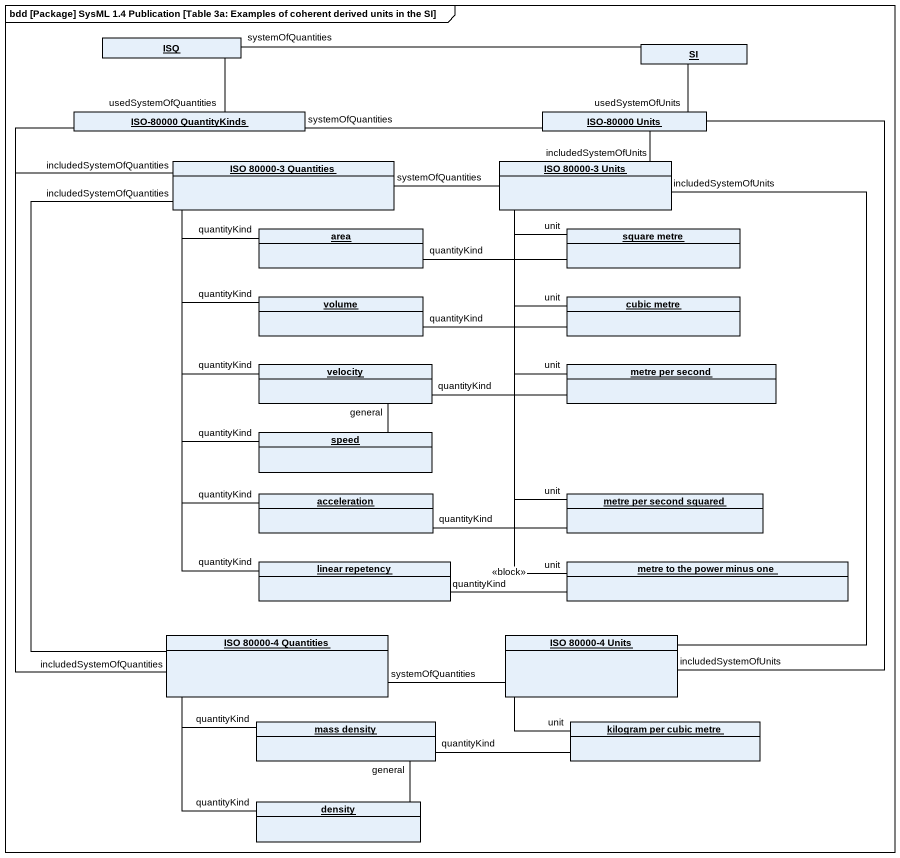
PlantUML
@startuml
mainframe bdd [Package] SysML 1.4 Publication [Table 3a: Examples of coherent derived units in the SI]
hide circle
hide empty members
object ISQ
object SI
object "ISO-80000 QuantityKinds" as ISO_80000_QuantityKinds
object "ISO-80000 Units" as ISO_80000_Units
object "ISO 80000-3 Quantities" as ISO_80000_3_Quantities
object "ISO 80000-3 Units" as ISO_80000_3_Units
object area
object "square metre" as square_metre
object volume
object "cubic metre" as cubic_metre
object velocity
object "metre per second" as metre_per_second
object speed
object acceleration
object "metre per second squared" as metre_per_second_squared
object "linear repetency" as linear_repetency
object "metre to the power minus one" as metre_to_the_power_minus_one
object "ISO 80000-4 Quantities" as ISO_80000_4_Quantities
object "ISO 80000-4 Units" as ISO_80000_4_Units
object "mass density" as mass_density
object "kilogram per cubic metre" as kilogram_per_cubic_metre
object density
ISQ -right- SI : systemOfQuantities
ISO_80000_QuantityKinds -up- ISQ : usedSystemOfQuantities
ISO_80000_QuantityKinds -right- ISO_80000_Units : systemOfQuantities
ISO_80000_Units -up- SI : usedSystemOfUnits
ISO_80000_3_Quantities -up- ISO_80000_QuantityKinds : includedSystemOfQuantities
ISO_80000_3_Quantities -right- ISO_80000_3_Units : systemOfQuantities
ISO_80000_3_Quantities -- ISO_80000_4_Quantities : includedSystemOfQuantities
ISO_80000_3_Units -up- ISO_80000_Units : includedSystemOfUnits
ISO_80000_3_Units -- ISO_80000_4_Units : includedSystemOfUnits
area -up- ISO_80000_3_Quantities : quantityKind
square_metre -up- ISO_80000_3_Units : unit
square_metre -left- area : quantityKind
volume -up- ISO_80000_3_Quantities : quantityKind
cubic_metre -up- ISO_80000_3_Units : unit
cubic_metre -left- volume : quantityKind
velocity -up- ISO_80000_3_Quantities : quantityKind
metre_per_second -up- ISO_80000_3_Units : unit
metre_per_second -left- velocity : quantityKind
speed -up- ISO_80000_3_Quantities : quantityKind
speed -up- velocity : general
acceleration -up- ISO_80000_3_Quantities : quantityKind
metre_per_second_squared -up- ISO_80000_3_Units : unit
metre_per_second_squared -left- acceleration : quantityKind
linear_repetency -up- ISO_80000_3_Quantities : quantityKind
metre_to_the_power_minus_one -up- ISO_80000_3_Units : unit
metre_to_the_power_minus_one -left- linear_repetency : quantityKind\n<<block>>
ISO_80000_4_Quantities -up- ISO_80000_QuantityKinds : includedSystemOfQuantities
ISO_80000_4_Quantities -right- ISO_80000_4_Units : systemOfQuantities
ISO_80000_4_Units -up- ISO_80000_Units : includedSystemOfUnits
mass_density -up- ISO_80000_4_Quantities : quantityKind
kilogram_per_cubic_metre -up- ISO_80000_4_Units : unit
kilogram_per_cubic_metre -left- mass_density : quantityKind
density -up- ISO_80000_4_Quantities : quantityKind
density -up- mass_density : general
@enduml
